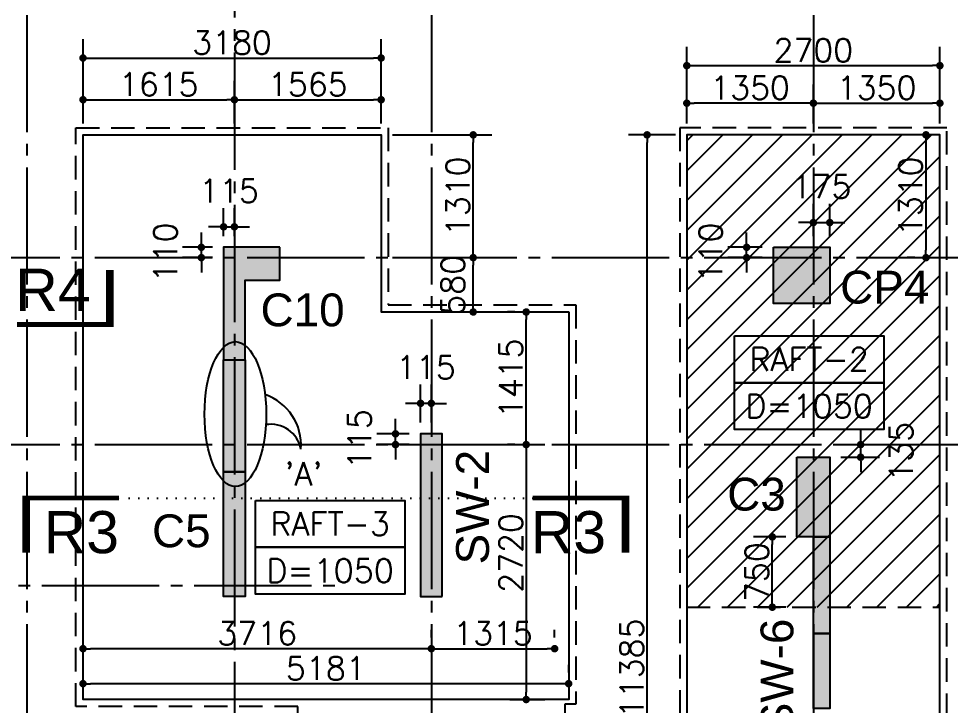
# Model space of a CAD drawing. Extents: x -200722 to 834823, y -494970 to 88783.
# Drawn here: x 308206 to 318145, y 33752 to 41080 of the extents above; entities that cross this region are included whole.
import ezdxf
from ezdxf.enums import TextEntityAlignment as Align

# ---------------------------------------------------------------- set-up
doc = ezdxf.new("R2010")
doc.units = 0
doc.header["$LTSCALE"] = 100
doc.header["$MEASUREMENT"] = 0
doc.header["$PDMODE"] = 34
for name, pattern in [('ACAD_ISO04W100', [30, 24, -3, 0, -3]), ('CL', [3.25, 2.5, -0.25, 0.25, -0.25]), ('DOT', [0.25, 0, -0.25]), ('HIDDEN', [0.375, 0.25, -0.125])]:
    doc.linetypes.add(name, pattern=pattern)
doc.layers.get('0').update_dxf_attribs({"linetype": 'CONTINUOUS'})
doc.layers.get('DEFPOINTS').update_dxf_attribs({"linetype": 'CONTINUOUS'})
for name, color, linetype in [('A-Grid', 5, 'ACAD_ISO04W100'), ('BEAM', 4, 'CONTINUOUS'), ('COL', 150, 'CONTINUOUS'), ('COL. SHED. STEEL.', 6, 'CONTINUOUS'), ('COL_H', 235, 'CONTINUOUS'), ('DIM', 3, 'CONTINUOUS'), ('F_EXEC', 3, 'HIDDEN'), ('F_FTG1', 11, 'CONTINUOUS'), ('TEXT', 2, 'CONTINUOUS')]:
    doc.layers.add(name, color=color, linetype=linetype)
doc.layers.add('HATCH', color=252, linetype='CONTINUOUS', lineweight=30)
doc.styles.add('AR', font='arial.ttf')
doc.styles.add('ROMANS', font='romans.shx')
doc.styles.get("Standard").update_dxf_attribs({"font": 'simplex.shx'})
doc.styles.add('TIMES-N', font='arial.ttf')
doc.dimstyles.new('STANDARD$0', dxfattribs={"dimtxt": 2.5, "dimasz": 2.5, "dimexe": 2, "dimexo": 0.7, "dimgap": 0.9, "dimtad": 1, "dimdec": 0, "dimdsep": 46, "dimtxsty": 'ROMANS', "dimcen": 0.09, "dimclrd": 4, "dimclre": 4, "dimclrt": 3, "dimadec": 0, "dimazin": 0, "dimtfac": 1, "dimtdec": 0, "dimtmove": 0, "dimatfit": 3, "dimfxl": 1, "dimtolj": 1, "dimtzin": 0, "dimarcsym": 0})

# ---------------------------------------------------------------- blocks, each defined once
blk = doc.blocks.new('DOT')
at = {"color": 0, "linetype": 'ByBlock'}
blk.add_line((-0.5, 0), (-1, 0), dxfattribs=at)
at = {"color": 0, "linetype": 'ByBlock', "const_width": 0.5}
blk.add_lwpolyline([(-0.25, 0, 1), (0.25, 0, 1)], format="xyb", close=True, dxfattribs=at)
blk = doc.blocks.new('*D644')
at = {"layer": 'BEAM', "color": 0, "lineweight": -2, "transparency": 16777216}
for p, q in [((312608.6, 34476.7), (312608.6, 34556.7)), ((313923.6, 34476.7), (313923.6, 34556.7)), ((312688.6, 34356.7), (313843.6, 34356.7))]:
    blk.add_line(p, q, dxfattribs=at)
at = {"layer": 'DEFPOINTS', "color": 0, "lineweight": -3, "transparency": 16777216}
for p in [(312608.6, 34356.7, 7446.6), (313923.6, 34356.7, 7446.6), (313923.6, 34356.7)]:
    blk.add_point(p, dxfattribs=at)
at = {"layer": 'BEAM', "color": 0, "lineweight": -2, "transparency": 16777216, "xscale": 80, "yscale": 80, "zscale": 80, "rotation": 180}
blk.add_blockref('DOT', (312608.6, 34356.7), dxfattribs=at)
at = {"layer": 'BEAM', "color": 0, "lineweight": -2, "transparency": 16777216, "xscale": 80, "yscale": 80, "zscale": 80}
blk.add_blockref('DOT', (313923.6, 34356.7), dxfattribs=at)
at = {"layer": 'BEAM', "color": 0, "transparency": 16777216, "insert": (313266.1, 34520.7), "char_height": 248, "attachment_point": 5}
blk.add_mtext('\\A1;1315', dxfattribs=at)
blk = doc.blocks.new('_DOT')
at = {"color": 0, "linetype": 'ByBlock'}
blk.add_line((-0.5, 0), (-1, 0), dxfattribs=at)
at = {"color": 0, "linetype": 'ByBlock', "const_width": 0.5}
blk.add_lwpolyline([(-0.25, 0, 1), (0.25, 0, 1)], format="xyb", close=True, dxfattribs=at)
blk = doc.blocks.new('*D645')
at = {"layer": 'BEAM', "color": 0, "lineweight": -2, "transparency": 16777216}
for p, q in [((308892.6, 34476.7), (308892.6, 34556.7)), ((312608.6, 34476.7), (312608.6, 34556.7)), ((312528.6, 34356.7), (308972.6, 34356.7))]:
    blk.add_line(p, q, dxfattribs=at)
at = {"layer": 'DEFPOINTS', "color": 0, "lineweight": -3, "transparency": 16777216}
for p in [(308892.6, 34356.7, 7446.6), (308892.6, 34356.7), (312608.6, 34356.7, 7446.6)]:
    blk.add_point(p, dxfattribs=at)
at = {"layer": 'BEAM', "color": 0, "lineweight": -2, "transparency": 16777216, "xscale": 80, "yscale": 80, "zscale": 80, "rotation": 180}
blk.add_blockref('DOT', (308892.6, 34356.7), dxfattribs=at)
at = {"layer": 'BEAM', "color": 0, "lineweight": -2, "transparency": 16777216, "xscale": 80, "yscale": 80, "zscale": 80}
blk.add_blockref('DOT', (312608.6, 34356.7), dxfattribs=at)
at = {"layer": 'BEAM', "color": 0, "transparency": 16777216, "insert": (310750.6, 34520.7), "char_height": 248, "attachment_point": 5}
blk.add_mtext('\\A1;3716', dxfattribs=at)
blk = doc.blocks.new('*D646')
at = {"layer": 'BEAM', "color": 0, "lineweight": -2, "transparency": 16777216}
for p, q in [((313447.2, 36534.4), (313820.3, 36534.4)), ((313620.3, 36454.4), (313620.3, 33894.4)), ((313447.2, 33814.4), (313820.3, 33814.4))]:
    blk.add_line(p, q, dxfattribs=at)
at = {"layer": 'DEFPOINTS', "color": 0, "lineweight": -3, "transparency": 16777216}
for p in [(313327.2, 36534.4, 7446.6), (313327.2, 33814.4, 7446.6), (313620.3, 33814.4)]:
    blk.add_point(p, dxfattribs=at)
at = {"layer": 'BEAM', "color": 0, "lineweight": -2, "transparency": 16777216, "xscale": 80, "yscale": 80, "zscale": 80}
for p, rotation in [((313620.3, 36534.4), 90), ((313620.3, 33814.4), 270)]:
    blk.add_blockref('DOT', p, dxfattribs=dict(at, rotation=rotation))
at = {"layer": 'BEAM', "color": 0, "transparency": 16777216, "insert": (313456.3, 35378.2), "char_height": 248, "attachment_point": 5, "rotation": 90}
blk.add_mtext('\\A1;2720', dxfattribs=at)
blk = doc.blocks.new('*D647')
at = {"layer": 'BEAM', "color": 0, "lineweight": -2, "transparency": 16777216}
for p, q in [((313500.3, 37949.4), (313420.3, 37949.4)), ((313620.3, 36614.4), (313620.3, 37869.4)), ((313500.3, 36534.4), (313420.3, 36534.4))]:
    blk.add_line(p, q, dxfattribs=at)
at = {"layer": 'DEFPOINTS', "color": 0, "lineweight": -3, "transparency": 16777216}
for p in [(313620.3, 37949.4, 7446.6), (313620.3, 37949.4), (313620.3, 36534.4, 7446.6)]:
    blk.add_point(p, dxfattribs=at)
at = {"layer": 'BEAM', "color": 0, "lineweight": -2, "transparency": 16777216, "xscale": 80, "yscale": 80, "zscale": 80}
for p, rotation in [((313620.3, 37949.4), 90), ((313620.3, 36534.4), 270)]:
    blk.add_blockref('DOT', p, dxfattribs=dict(at, rotation=rotation))
at = {"layer": 'BEAM', "color": 0, "transparency": 16777216, "insert": (313456.3, 37241.9), "char_height": 248, "attachment_point": 5, "rotation": 90}
blk.add_mtext('\\A1;1415', dxfattribs=at)
blk = doc.blocks.new('*D648')
at = {"layer": 'BEAM', "color": 0, "lineweight": -2, "transparency": 16777216}
for p, q in [((312728.6, 38529.4), (313255.1, 38529.4)), ((313055.1, 38029.4), (313055.1, 38449.4)), ((312728.6, 37949.4), (313255.1, 37949.4))]:
    blk.add_line(p, q, dxfattribs=at)
at = {"layer": 'DEFPOINTS', "color": 0, "lineweight": -3, "transparency": 16777216}
for p in [(312608.6, 38529.4, 7446.6), (313055.1, 38529.4), (312608.6, 37949.4, 7446.6)]:
    blk.add_point(p, dxfattribs=at)
at = {"layer": 'BEAM', "color": 0, "lineweight": -2, "transparency": 16777216, "xscale": 80, "yscale": 80, "zscale": 80}
for p, rotation in [((313055.1, 38529.4), 90), ((313055.1, 37949.4), 270)]:
    blk.add_blockref('DOT', p, dxfattribs=dict(at, rotation=rotation))
at = {"layer": 'BEAM', "color": 0, "transparency": 16777216, "insert": (312838.6, 38239.4), "char_height": 248, "attachment_point": 5, "rotation": 90}
blk.add_mtext('\\A1;580', dxfattribs=at)
blk = doc.blocks.new('*D649')
at = {"layer": 'BEAM', "color": 0, "lineweight": -2, "transparency": 16777216}
for p, q in [((312192.6, 39839.4), (313255.1, 39839.4)), ((313055.1, 38609.4), (313055.1, 39759.4)), ((312192.6, 38529.4), (313255.1, 38529.4))]:
    blk.add_line(p, q, dxfattribs=at)
at = {"layer": 'DEFPOINTS', "color": 0, "lineweight": -3, "transparency": 16777216}
for p in [(312072.6, 39839.4, 7446.6), (313055.1, 39839.4), (312072.6, 38529.4, 7446.6)]:
    blk.add_point(p, dxfattribs=at)
at = {"layer": 'BEAM', "color": 0, "lineweight": -2, "transparency": 16777216, "xscale": 80, "yscale": 80, "zscale": 80}
for p, rotation in [((313055.1, 39839.4), 90), ((313055.1, 38529.4), 270)]:
    blk.add_blockref('DOT', p, dxfattribs=dict(at, rotation=rotation))
at = {"layer": 'BEAM', "color": 0, "transparency": 16777216, "insert": (312891.1, 39184.4), "char_height": 248, "attachment_point": 5, "rotation": 90}
blk.add_mtext('\\A1;1310', dxfattribs=at)
blk = doc.blocks.new('*D650')
at = {"layer": 'BEAM', "color": 0, "lineweight": -2, "transparency": 16777216}
for p, q in [((308892.6, 34103.3), (308892.6, 34183.3)), ((314073.6, 34103.3), (314073.6, 34183.3)), ((313993.6, 33983.3), (308972.6, 33983.3))]:
    blk.add_line(p, q, dxfattribs=at)
at = {"layer": 'DEFPOINTS', "color": 0, "lineweight": -3, "transparency": 16777216}
for p in [(308892.6, 33983.3, 7446.6), (308892.6, 33983.3), (314073.6, 33983.3, 7446.6)]:
    blk.add_point(p, dxfattribs=at)
at = {"layer": 'BEAM', "color": 0, "lineweight": -2, "transparency": 16777216, "xscale": 80, "yscale": 80, "zscale": 80, "rotation": 180}
blk.add_blockref('DOT', (308892.6, 33983.3), dxfattribs=at)
at = {"layer": 'BEAM', "color": 0, "lineweight": -2, "transparency": 16777216, "xscale": 80, "yscale": 80, "zscale": 80}
blk.add_blockref('DOT', (314073.6, 33983.3), dxfattribs=at)
at = {"layer": 'BEAM', "color": 0, "transparency": 16777216, "insert": (311483.1, 34147.3), "char_height": 248, "attachment_point": 5}
blk.add_mtext('\\A1;5181', dxfattribs=at)
blk = doc.blocks.new('*D651')
at = {"layer": 'BEAM', "color": 0, "lineweight": -2, "transparency": 16777216}
for p, q in [((308892.6, 39959.4), (308892.6, 40414.3)), ((310507.6, 39959.4), (310507.6, 40414.3)), ((308972.6, 40214.3), (310427.6, 40214.3))]:
    blk.add_line(p, q, dxfattribs=at)
at = {"layer": 'DEFPOINTS', "color": 0, "lineweight": -3, "transparency": 16777216}
for p in [(310507.6, 40214.3), (308892.6, 39839.4, 7446.6), (310507.6, 39839.4, 7446.6)]:
    blk.add_point(p, dxfattribs=at)
at = {"layer": 'BEAM', "color": 0, "lineweight": -2, "transparency": 16777216, "xscale": 80, "yscale": 80, "zscale": 80, "rotation": 180}
blk.add_blockref('DOT', (308892.6, 40214.3), dxfattribs=at)
at = {"layer": 'BEAM', "color": 0, "lineweight": -2, "transparency": 16777216, "xscale": 80, "yscale": 80, "zscale": 80}
blk.add_blockref('DOT', (310507.6, 40214.3), dxfattribs=at)
at = {"layer": 'BEAM', "color": 0, "transparency": 16777216, "insert": (309700.1, 40378.3), "char_height": 248, "attachment_point": 5}
blk.add_mtext('\\A1;1615', dxfattribs=at)
blk = doc.blocks.new('*D652')
at = {"layer": 'BEAM', "color": 0, "lineweight": -2, "transparency": 16777216}
for p, q in [((310507.6, 39959.4), (310507.6, 40414.3)), ((312072.6, 39959.4), (312072.6, 40414.3)), ((310587.6, 40214.3), (311992.6, 40214.3))]:
    blk.add_line(p, q, dxfattribs=at)
at = {"layer": 'DEFPOINTS', "color": 0, "lineweight": -3, "transparency": 16777216}
for p in [(312072.6, 40214.3), (310507.6, 39839.4, 7446.6), (312072.6, 39839.4, 7446.6)]:
    blk.add_point(p, dxfattribs=at)
at = {"layer": 'BEAM', "color": 0, "lineweight": -2, "transparency": 16777216, "xscale": 80, "yscale": 80, "zscale": 80, "rotation": 180}
blk.add_blockref('DOT', (310507.6, 40214.3), dxfattribs=at)
at = {"layer": 'BEAM', "color": 0, "lineweight": -2, "transparency": 16777216, "xscale": 80, "yscale": 80, "zscale": 80}
blk.add_blockref('DOT', (312072.6, 40214.3), dxfattribs=at)
at = {"layer": 'BEAM', "color": 0, "transparency": 16777216, "insert": (311290.1, 40378.3), "char_height": 248, "attachment_point": 5}
blk.add_mtext('\\A1;1565', dxfattribs=at)
blk = doc.blocks.new('*D653')
at = {"layer": 'BEAM', "color": 0, "lineweight": -2, "transparency": 16777216}
for p, q in [((308892.6, 39959.4), (308892.6, 40859.5)), ((312072.6, 39959.4), (312072.6, 40859.5)), ((308972.6, 40659.5), (311992.6, 40659.5))]:
    blk.add_line(p, q, dxfattribs=at)
at = {"layer": 'DEFPOINTS', "color": 0, "lineweight": -3, "transparency": 16777216}
for p in [(312072.6, 40659.5), (308892.6, 39839.4, 7446.6), (312072.6, 39839.4, 7446.6)]:
    blk.add_point(p, dxfattribs=at)
at = {"layer": 'BEAM', "color": 0, "lineweight": -2, "transparency": 16777216, "xscale": 80, "yscale": 80, "zscale": 80, "rotation": 180}
blk.add_blockref('DOT', (308892.6, 40659.5), dxfattribs=at)
at = {"layer": 'BEAM', "color": 0, "lineweight": -2, "transparency": 16777216, "xscale": 80, "yscale": 80, "zscale": 80}
blk.add_blockref('DOT', (312072.6, 40659.5), dxfattribs=at)
at = {"layer": 'BEAM', "color": 0, "transparency": 16777216, "insert": (310482.6, 40823.5), "char_height": 248, "attachment_point": 5}
blk.add_mtext('\\A1;3180', dxfattribs=at)
blk = doc.blocks.new('*D654')
at = {"layer": 'BEAM', "color": 0, "lineweight": -2, "transparency": 16777216}
for p, q in [((312493.6, 36769.4), (312493.6, 37174.7)), ((312608.6, 36769.4), (312608.6, 37174.7)), ((312413.6, 36974.7), (312333.6, 36974.7)), ((312608.6, 36974.7), (312493.6, 36974.7)), ((312688.6, 36974.7), (312768.6, 36974.7))]:
    blk.add_line(p, q, dxfattribs=at)
at = {"layer": 'DEFPOINTS', "color": 0, "lineweight": -3, "transparency": 16777216}
for p in [(312493.6, 36974.7), (312493.6, 36649.4, 7446.6), (312608.6, 36649.4, 7446.6)]:
    blk.add_point(p, dxfattribs=at)
at = {"layer": 'BEAM', "color": 0, "lineweight": -2, "transparency": 16777216, "xscale": 80, "yscale": 80, "zscale": 80}
blk.add_blockref('DOT', (312493.6, 36974.7), dxfattribs=at)
at = {"layer": 'BEAM', "color": 0, "lineweight": -2, "transparency": 16777216, "xscale": 80, "yscale": 80, "zscale": 80, "rotation": 180}
blk.add_blockref('DOT', (312608.6, 36974.7), dxfattribs=at)
at = {"layer": 'BEAM', "color": 0, "transparency": 16777216, "insert": (312551.1, 37358.7), "char_height": 248, "attachment_point": 5}
blk.add_mtext('\\A1;115', dxfattribs=at)
blk = doc.blocks.new('*D655')
at = {"layer": 'BEAM', "color": 0, "lineweight": -2, "transparency": 16777216}
for p, q in [((312226.1, 36729.4), (312226.1, 36809.4)), ((312373.6, 36649.4), (312026.1, 36649.4)), ((312226.1, 36534.4), (312226.1, 36649.4)), ((312373.6, 36534.4), (312026.1, 36534.4)), ((312226.1, 36454.4), (312226.1, 36374.4))]:
    blk.add_line(p, q, dxfattribs=at)
at = {"layer": 'DEFPOINTS', "color": 0, "lineweight": -3, "transparency": 16777216}
for p in [(312226.1, 36649.4), (312493.6, 36649.4, 7446.6), (312493.6, 36534.4, 7446.6)]:
    blk.add_point(p, dxfattribs=at)
at = {"layer": 'BEAM', "color": 0, "lineweight": -2, "transparency": 16777216, "xscale": 80, "yscale": 80, "zscale": 80}
for p, rotation in [((312226.1, 36649.4), 270), ((312226.1, 36534.4), 90)]:
    blk.add_blockref('DOT', p, dxfattribs=dict(at, rotation=rotation))
at = {"layer": 'BEAM', "color": 0, "transparency": 16777216, "insert": (311842.1, 36591.9), "char_height": 248, "attachment_point": 5, "rotation": 90}
blk.add_mtext('\\A1;115', dxfattribs=at)
blk = doc.blocks.new('*D656')
at = {"layer": 'BEAM', "color": 0, "lineweight": -2, "transparency": 16777216}
for p, q in [((310155.1, 38719.4), (310155.1, 38799.4)), ((310272.6, 38639.4), (309955.1, 38639.4)), ((310155.1, 38529.4), (310155.1, 38639.4)), ((310272.6, 38529.4), (309955.1, 38529.4)), ((310155.1, 38449.4), (310155.1, 38369.4))]:
    blk.add_line(p, q, dxfattribs=at)
at = {"layer": 'DEFPOINTS', "color": 0, "lineweight": -3, "transparency": 16777216}
for p in [(310155.1, 38639.4), (310392.6, 38639.4, 7446.6), (310392.6, 38529.4, 7446.6)]:
    blk.add_point(p, dxfattribs=at)
at = {"layer": 'BEAM', "color": 0, "lineweight": -2, "transparency": 16777216, "xscale": 80, "yscale": 80, "zscale": 80}
for p, rotation in [((310155.1, 38639.4), 270), ((310155.1, 38529.4), 90)]:
    blk.add_blockref('DOT', p, dxfattribs=dict(at, rotation=rotation))
at = {"layer": 'BEAM', "color": 0, "transparency": 16777216, "insert": (309771.1, 38584.4), "char_height": 248, "attachment_point": 5, "rotation": 90}
blk.add_mtext('\\A1;110', dxfattribs=at)
blk = doc.blocks.new('*D657')
at = {"layer": 'BEAM', "color": 0, "lineweight": -2, "transparency": 16777216}
for p, q in [((310392.6, 38759.4), (310392.6, 39058.3)), ((310507.6, 38759.4), (310507.6, 39058.3)), ((310312.6, 38858.3), (310232.6, 38858.3)), ((310392.6, 38858.3), (310507.6, 38858.3)), ((310587.6, 38858.3), (310667.6, 38858.3))]:
    blk.add_line(p, q, dxfattribs=at)
at = {"layer": 'DEFPOINTS', "color": 0, "lineweight": -3, "transparency": 16777216}
for p in [(310507.6, 38858.3), (310392.6, 38639.4, 7446.6), (310507.6, 38639.4, 7446.6)]:
    blk.add_point(p, dxfattribs=at)
at = {"layer": 'BEAM', "color": 0, "lineweight": -2, "transparency": 16777216, "xscale": 80, "yscale": 80, "zscale": 80}
blk.add_blockref('DOT', (310392.6, 38858.3), dxfattribs=at)
at = {"layer": 'BEAM', "color": 0, "lineweight": -2, "transparency": 16777216, "xscale": 80, "yscale": 80, "zscale": 80, "rotation": 180}
blk.add_blockref('DOT', (310507.6, 38858.3), dxfattribs=at)
at = {"layer": 'BEAM', "color": 0, "transparency": 16777216, "insert": (310450.1, 39242.3), "char_height": 248, "attachment_point": 5}
blk.add_mtext('\\A1;115', dxfattribs=at)
blk = doc.blocks.new('*D856')
at = {"layer": 'BEAM', "color": 0, "lineweight": -2, "transparency": 16777216}
for p, q in [((315333.6, 39959.4), (315333.6, 40377.6)), ((316683.6, 39959.4), (316683.6, 40377.6)), ((316603.6, 40177.6), (315413.6, 40177.6))]:
    blk.add_line(p, q, dxfattribs=at)
at = {"layer": 'DEFPOINTS', "color": 0, "lineweight": -3, "transparency": 16777216}
for p in [(315333.6, 40177.6), (315333.6, 39839.4, 7446.6), (316683.6, 39839.4, 7446.6)]:
    blk.add_point(p, dxfattribs=at)
at = {"layer": 'BEAM', "color": 0, "lineweight": -2, "transparency": 16777216, "xscale": 80, "yscale": 80, "zscale": 80, "rotation": 180}
blk.add_blockref('DOT', (315333.6, 40177.6), dxfattribs=at)
at = {"layer": 'BEAM', "color": 0, "lineweight": -2, "transparency": 16777216, "xscale": 80, "yscale": 80, "zscale": 80}
blk.add_blockref('DOT', (316683.6, 40177.6), dxfattribs=at)
at = {"layer": 'BEAM', "color": 0, "transparency": 16777216, "insert": (316008.6, 40341.6), "char_height": 248, "attachment_point": 5}
blk.add_mtext('\\A1;1350', dxfattribs=at)
blk = doc.blocks.new('*D857')
at = {"layer": 'BEAM', "color": 0, "lineweight": -2, "transparency": 16777216}
for p, q in [((316683.6, 39959.4), (316683.6, 40377.6)), ((318033.6, 39959.4), (318033.6, 40377.6)), ((316763.6, 40177.6), (317953.6, 40177.6))]:
    blk.add_line(p, q, dxfattribs=at)
at = {"layer": 'DEFPOINTS', "color": 0, "lineweight": -3, "transparency": 16777216}
for p in [(318033.6, 40177.6), (316683.6, 39839.4, 7446.6), (318033.6, 39839.4, 7446.6)]:
    blk.add_point(p, dxfattribs=at)
at = {"layer": 'BEAM', "color": 0, "lineweight": -2, "transparency": 16777216, "xscale": 80, "yscale": 80, "zscale": 80, "rotation": 180}
blk.add_blockref('DOT', (316683.6, 40177.6), dxfattribs=at)
at = {"layer": 'BEAM', "color": 0, "lineweight": -2, "transparency": 16777216, "xscale": 80, "yscale": 80, "zscale": 80}
blk.add_blockref('DOT', (318033.6, 40177.6), dxfattribs=at)
at = {"layer": 'BEAM', "color": 0, "transparency": 16777216, "insert": (317358.6, 40341.6), "char_height": 248, "attachment_point": 5}
blk.add_mtext('\\A1;1350', dxfattribs=at)
blk = doc.blocks.new('*D858')
at = {"layer": 'BEAM', "color": 0, "lineweight": -2, "transparency": 16777216}
for p, q in [((315333.6, 39959.4), (315333.6, 40777.9)), ((318033.6, 39959.4), (318033.6, 40777.9)), ((315413.6, 40577.9), (317953.6, 40577.9))]:
    blk.add_line(p, q, dxfattribs=at)
at = {"layer": 'DEFPOINTS', "color": 0, "lineweight": -3, "transparency": 16777216}
for p in [(318033.6, 40577.9), (315333.6, 39839.4, 7446.6), (318033.6, 39839.4, 7446.6)]:
    blk.add_point(p, dxfattribs=at)
at = {"layer": 'BEAM', "color": 0, "lineweight": -2, "transparency": 16777216, "xscale": 80, "yscale": 80, "zscale": 80, "rotation": 180}
blk.add_blockref('DOT', (315333.6, 40577.9), dxfattribs=at)
at = {"layer": 'BEAM', "color": 0, "lineweight": -2, "transparency": 16777216, "xscale": 80, "yscale": 80, "zscale": 80}
blk.add_blockref('DOT', (318033.6, 40577.9), dxfattribs=at)
at = {"layer": 'BEAM', "color": 0, "transparency": 16777216, "insert": (316683.6, 40741.9), "char_height": 248, "attachment_point": 5}
blk.add_mtext('\\A1;2700', dxfattribs=at)
blk = doc.blocks.new('*D860')
at = {"layer": 'BEAM', "color": 0, "lineweight": -2, "transparency": 16777216}
for p, q in [((315213.6, 39839.4), (314710, 39839.4)), ((314910, 28534.4), (314910, 39759.4)), ((315213.6, 28454.4), (314710, 28454.4))]:
    blk.add_line(p, q, dxfattribs=at)
at = {"layer": 'DEFPOINTS', "color": 0, "lineweight": -3, "transparency": 16777216}
for p in [(314910, 39839.4), (315333.6, 39839.4, 7446.6), (315333.6, 28454.4, 7446.6)]:
    blk.add_point(p, dxfattribs=at)
at = {"layer": 'BEAM', "color": 0, "lineweight": -2, "transparency": 16777216, "xscale": 80, "yscale": 80, "zscale": 80}
for p, rotation in [((314910, 39839.4), 90), ((314910, 28454.4), 270)]:
    blk.add_blockref('DOT', p, dxfattribs=dict(at, rotation=rotation))
at = {"layer": 'BEAM', "color": 0, "transparency": 16777216, "insert": (314746, 34146.9), "char_height": 248, "attachment_point": 5, "rotation": 90}
blk.add_mtext('\\A1;11385', dxfattribs=at)
blk = doc.blocks.new('*D882')
at = {"layer": 'BEAM', "color": 0, "lineweight": -2, "transparency": 16777216}
for p, q in [((316683.6, 38759.4), (316683.6, 39103.4)), ((316858.6, 38759.4), (316858.6, 39103.4)), ((316603.6, 38903.4), (316523.6, 38903.4)), ((316683.6, 38903.4), (316858.6, 38903.4)), ((316938.6, 38903.4), (317018.6, 38903.4))]:
    blk.add_line(p, q, dxfattribs=at)
at = {"layer": 'DEFPOINTS', "color": 0, "lineweight": -3, "transparency": 16777216}
for p in [(316858.6, 38903.4), (316683.6, 38639.4, 7446.6), (316858.6, 38639.4, 7446.6)]:
    blk.add_point(p, dxfattribs=at)
at = {"layer": 'BEAM', "color": 0, "lineweight": -2, "transparency": 16777216, "xscale": 80, "yscale": 80, "zscale": 80}
blk.add_blockref('DOT', (316683.6, 38903.4), dxfattribs=at)
at = {"layer": 'BEAM', "color": 0, "lineweight": -2, "transparency": 16777216, "xscale": 80, "yscale": 80, "zscale": 80, "rotation": 180}
blk.add_blockref('DOT', (316858.6, 38903.4), dxfattribs=at)
at = {"layer": 'BEAM', "color": 0, "transparency": 16777216, "insert": (316771.1, 39287.4), "char_height": 248, "attachment_point": 5}
blk.add_mtext('\\A1;175', dxfattribs=at)
blk = doc.blocks.new('*D883')
at = {"layer": 'BEAM', "color": 0, "lineweight": -2, "transparency": 16777216}
for p, q in [((315971.8, 38719.4), (315971.8, 38799.4)), ((316138.6, 38639.4), (315771.8, 38639.4)), ((315971.8, 38529.4), (315971.8, 38639.4)), ((316138.6, 38529.4), (315771.8, 38529.4)), ((315971.8, 38449.4), (315971.8, 38369.4))]:
    blk.add_line(p, q, dxfattribs=at)
at = {"layer": 'DEFPOINTS', "color": 0, "lineweight": -3, "transparency": 16777216}
for p in [(315971.8, 38639.4), (316258.6, 38639.4, 7446.6), (316258.6, 38529.4, 7446.6)]:
    blk.add_point(p, dxfattribs=at)
at = {"layer": 'BEAM', "color": 0, "lineweight": -2, "transparency": 16777216, "xscale": 80, "yscale": 80, "zscale": 80}
for p, rotation in [((315971.8, 38639.4), 270), ((315971.8, 38529.4), 90)]:
    blk.add_blockref('DOT', p, dxfattribs=dict(at, rotation=rotation))
at = {"layer": 'BEAM', "color": 0, "transparency": 16777216, "insert": (315587.8, 38584.4), "char_height": 248, "attachment_point": 5, "rotation": 90}
blk.add_mtext('\\A1;110', dxfattribs=at)
blk = doc.blocks.new('*D884')
at = {"layer": 'BEAM', "color": 0, "lineweight": -2, "transparency": 16777216}
for p, q in [((317188.5, 36614.4), (317188.5, 36694.4)), ((316978.6, 36534.4), (317388.5, 36534.4)), ((317188.5, 36399.4), (317188.5, 36534.4)), ((316978.6, 36399.4), (317388.5, 36399.4)), ((317188.5, 36319.4), (317188.5, 36239.4))]:
    blk.add_line(p, q, dxfattribs=at)
at = {"layer": 'DEFPOINTS', "color": 0, "lineweight": -3, "transparency": 16777216}
for p in [(316858.6, 36534.4, 7446.6), (317188.5, 36534.4), (316858.6, 36399.4, 7446.6)]:
    blk.add_point(p, dxfattribs=at)
at = {"layer": 'BEAM', "color": 0, "lineweight": -2, "transparency": 16777216, "xscale": 80, "yscale": 80, "zscale": 80}
for p, rotation in [((317188.5, 36534.4), 270), ((317188.5, 36399.4), 90)]:
    blk.add_blockref('DOT', p, dxfattribs=dict(at, rotation=rotation))
at = {"layer": 'BEAM', "color": 0, "transparency": 16777216, "insert": (317619.8, 36456.8), "char_height": 248, "attachment_point": 5, "rotation": 90}
blk.add_mtext('\\A1;135', dxfattribs=at)
blk = doc.blocks.new('*D1130')
at = {"layer": 'BEAM', "color": 0, "lineweight": -2, "transparency": 16777216}
for p, q in [((317765.2, 39839.4), (317685.2, 39839.4)), ((317885.2, 39759.4), (317885.2, 38609.4)), ((317765.2, 38529.4), (317685.2, 38529.4))]:
    blk.add_line(p, q, dxfattribs=at)
at = {"layer": 'DEFPOINTS', "color": 0, "lineweight": -3, "transparency": 16777216}
for p in [(317885.2, 39839.4, 7446.6), (317885.2, 38529.4, 7446.6), (317885.2, 38529.4)]:
    blk.add_point(p, dxfattribs=at)
at = {"layer": 'BEAM', "color": 0, "lineweight": -2, "transparency": 16777216, "xscale": 80, "yscale": 80, "zscale": 80}
for p, rotation in [((317885.2, 39839.4), 90), ((317885.2, 38529.4), 270)]:
    blk.add_blockref('DOT', p, dxfattribs=dict(at, rotation=rotation))
at = {"layer": 'BEAM', "color": 0, "transparency": 16777216, "insert": (317721.2, 39184.4), "char_height": 248, "attachment_point": 5, "rotation": 90}
blk.add_mtext('\\A1;1310', dxfattribs=at)
blk = doc.blocks.new('*D1129')
at = {"layer": 'BEAM', "color": 0, "lineweight": -2, "transparency": 16777216}
for p, q in [((316388.6, 35549.4), (316045.9, 35549.4)), ((316245.9, 34879.4), (316245.9, 35469.4)), ((316388.6, 34799.4), (316045.9, 34799.4))]:
    blk.add_line(p, q, dxfattribs=at)
at = {"layer": 'DEFPOINTS', "color": 0, "lineweight": -3, "transparency": 16777216}
for p in [(316245.9, 35549.4), (316508.6, 35549.4, 7446.6), (316508.6, 34799.4, 7446.6)]:
    blk.add_point(p, dxfattribs=at)
at = {"layer": 'BEAM', "color": 0, "lineweight": -2, "transparency": 16777216, "xscale": 80, "yscale": 80, "zscale": 80}
for p, rotation in [((316245.9, 35549.4), 90), ((316245.9, 34799.4), 270)]:
    blk.add_blockref('DOT', p, dxfattribs=dict(at, rotation=rotation))
at = {"layer": 'BEAM', "color": 0, "transparency": 16777216, "insert": (316081.9, 35174.4), "char_height": 248, "attachment_point": 5, "rotation": 90}
blk.add_mtext('\\A1;750', dxfattribs=at)

msp = doc.modelspace()

# ---------------------------------------------------------------- hatches: boundary and pattern name
at = {"layer": 'COL_H', "ltscale": 0.4, "true_color": 0x000000}
for points in [[(310992.6, 38639.4), (310392.6, 38639.4), (310392.6, 37439.4), (310622.6, 37439.4), (310622.6, 38289.4), (310992.6, 38289.4)], [(310622.6, 36244.4), (310392.6, 36244.4), (310392.6, 37439.4), (310622.6, 37439.4)], [(312723.6, 34914.4), (312723.6, 36649.4), (312493.6, 36649.4), (312493.6, 34914.4)], [(316508.6, 36399.4), (316858.6, 36399.4), (316858.6, 35549.4), (316508.6, 35549.4)], [(310622.6, 36244.4), (310622.6, 34914.4), (310392.6, 34914.4), (310392.6, 36244.4)], [(316858.6, 34518.4), (316683.6, 34518.4), (316683.6, 35549.4), (316858.6, 35549.4)], [(316683.6, 33718.4), (316683.6, 34518.4), (316858.6, 34518.4), (316858.6, 33718.4)]]:
    msp.add_hatch(color=18, dxfattribs=at).paths.add_polyline_path(points)
at = {"layer": 'HATCH', "lineweight": -3, "ltscale": 0.4, "true_color": 0x000000}
h = msp.add_hatch(dxfattribs=at)
h.set_pattern_fill('ANSI31', color=18, scale=1800, style=0)
h.paths.add_polyline_path([(315333.6, 39839.4), (318033.6, 39839.4), (318033.6, 34799.4), (315333.6, 34799.4)])
at = {"layer": 'HATCH', "ltscale": 0.4, "true_color": 0x000000}
msp.add_hatch(color=18, dxfattribs=at).paths.add_polyline_path([(316258.6, 38639.4), (316858.6, 38639.4), (316858.6, 38039.4), (316258.6, 38039.4)])

# ---------------------------------------------------------------- linework, layer by layer
at = {"color": 1, "linetype": 'DOT', "ltscale": 4}
msp.add_line((313690.7, 35964.6, 7446.6), (309275.5, 35964.6, 7446.6), dxfattribs=at)
at = {"layer": 'A-Grid', "color": 8, "linetype": 'CL', "ltscale": 5}
for p, q in [((310507.6, 61841.9, 7446.6), (310507.6, 33081.6, 7446.6)), ((224519.6, 38529.4, 7446.6), (327010.7, 38529.4, 7446.6)), ((224519.6, 36534.4, 7446.6), (327010.7, 36534.4, 7446.6)), ((290579.3, 35029.4, 7446.6), (311624.8, 35029.4, 7446.6))]:
    msp.add_line(p, q, dxfattribs=at)
at = {"layer": 'A-Grid', "color": 8, "linetype": 'CL', "ltscale": 5, "elevation": 7446.6}
for points in [[(308292.6, 62242.9), (308292.6, 13726.9)], [(312608.6, 62242.9), (312608.6, 13726.9)], [(316683.6, 62242.9), (316683.6, 13726.9)]]:
    msp.add_lwpolyline(points, dxfattribs=at)
at = {"layer": 'COL', "color": 18, "ltscale": 500, "true_color": 0x000000, "elevation": 7446.6}
msp.add_lwpolyline([(316258.6, 38639.4), (316858.6, 38639.4), (316858.6, 38039.4), (316258.6, 38039.4), (316258.6, 38639.4)], dxfattribs=at)
at = {"layer": 'COL. SHED. STEEL.', "color": 18, "ltscale": 500, "true_color": 0x000000, "elevation": 7446.6}
for points in [[(310992.6, 38639.4), (310392.6, 38639.4), (310392.6, 37439.4), (310622.6, 37439.4), (310622.6, 38289.4), (310622.6, 38289.4), (310992.6, 38289.4), (310992.6, 38639.4)], [(312723.6, 34914.4), (312723.6, 36649.4), (312493.6, 36649.4), (312493.6, 34914.4), (312723.6, 34914.4)], [(316508.6, 36399.4), (316858.6, 36399.4), (316858.6, 35549.4), (316508.6, 35549.4), (316508.6, 36399.4)], [(310622.6, 36244.4), (310622.6, 34914.4), (310392.6, 34914.4), (310392.6, 36244.4), (310622.6, 36244.4)], [(316683.6, 33718.4), (316683.6, 34518.4), (316858.6, 34518.4), (316858.6, 33718.4), (316858.6, 33718.4), (316683.6, 33718.4)]]:
    msp.add_lwpolyline(points, dxfattribs=at)
for points in [[(310622.6, 36244.4), (310392.6, 36244.4), (310392.6, 37439.4), (310622.6, 37439.4)], [(316858.6, 34518.4), (316683.6, 34518.4), (316683.6, 35549.4), (316858.6, 35549.4)]]:
    msp.add_lwpolyline(points, close=True, dxfattribs=at)
at = {"layer": 'DIM', "color": 1}
msp.add_lwpolyline([(309178.9, 38399.1, 80, 80, 0), (309178.9, 37816, 50, 50, 0), (308189.7, 37816, 50, 50, 0)], format="xyseb", dxfattribs=at)
at = {"layer": 'DIM', "color": 1, "elevation": 7446.6}
for points in [[(308286.4, 35381.5, 80, 80, 0), (308286.4, 35964.6, 50, 50, 0), (309275.5, 35964.6, 50, 50, 0)], [(314679.9, 35381.5, 80, 80, 0), (314679.9, 35964.6, 50, 50, 0), (313690.7, 35964.6, 50, 50, 0)]]:
    msp.add_lwpolyline(points, format="xyseb", dxfattribs=at)
at = {"layer": 'DIM', "color": 18, "lineweight": -3, "ltscale": 0.4, "true_color": 0x000000}
for centre, radius, start, end in [((310648.5, 36528.6), 570.4, 355.79979, 70.93387), ((310895, 36422.3), 328.9, 11.31443, 98.9928)]:
    msp.add_arc(centre, radius, start, end, dxfattribs=at)
msp.add_ellipse((310517.9, 36859.4), major_axis=(0, 773.6), ratio=0.425473, dxfattribs=at)
at = {"layer": 'F_EXEC', "color": 18, "ltscale": 10, "true_color": 0x000000, "elevation": 7446.6}
msp.add_lwpolyline([(314148.6, 33764.4), (314033.6, 33764.4), (314033.6, 27924.4), (311183.6, 27924.4), (311183.6, 33739.4), (308817.6, 33739.4), (308817.6, 39914.4), (312147.6, 39914.4), (312147.6, 38024.4), (314148.6, 38024.4), (314148.6, 33764.4)], dxfattribs=at)
msp.add_lwpolyline([(315258.6, 28379.4), (318108.6, 28379.4), (318108.6, 39914.4), (315258.6, 39914.4)], close=True, dxfattribs=at)
at = {"layer": 'F_FTG1', "color": 18, "linetype": 'HIDDEN', "ltscale": 10, "true_color": 0x000000}
msp.add_line((315333.6, 34799.4, 7446.6), (318033.6, 34799.4, 7446.6), dxfattribs=at)
at = {"layer": 'F_FTG1', "color": 18, "ltscale": 0.4, "true_color": 0x000000, "elevation": 7446.6}
for points in [[(314073.6, 37949.4), (314073.6, 33814.4), (308892.6, 33814.4), (308892.6, 39839.4), (312072.6, 39839.4), (312072.6, 37949.4), (314073.6, 37949.4)], [(315333.6, 28454.4), (318033.6, 28454.4), (318033.6, 39839.4), (315333.6, 39839.4)]]:
    msp.add_lwpolyline(points, close=True, dxfattribs=at)
at = {"layer": 'TEXT', "color": 18, "true_color": 0x000000}
for points in [[(315841.4, 37694.8), (317435.2, 37694.8), (317435.2, 37194.9), (315841.4, 37194.9)], [(315841.4, 37194.9), (317435.2, 37194.9), (317435.2, 36695), (315841.4, 36695)], [(310731.5, 35939.3), (312325.4, 35939.3), (312325.4, 35439.5), (310731.5, 35439.5)], [(310731.5, 35439.5), (312325.4, 35439.5), (312325.4, 34939.6), (310731.5, 34939.6)]]:
    msp.add_lwpolyline(points, close=True, dxfattribs=at)

# ---------------------------------------------------------------- texts
at = {"layer": 'TEXT', "color": 18, "true_color": 0x000000, "style": 'TIMES-N'}
for s, p in [('R4', (308169.9, 38186.6)), ('R3', (308472.7, 35600.2, 7446.6)), ('R3', (313669.1, 35600.2, 7446.6))]:
    msp.add_text(s, height=450, dxfattribs=at).set_placement(p, align=Align.MIDDLE_LEFT)
at = {"layer": 'TEXT', "color": 18, "true_color": 0x000000, "style": 'AR'}
for s, p in [('CP4', (316969.5, 38039.9)), ('C10', (310786.4, 37796.8, 3998.7)), ('C3', (315764.8, 35830.6, 3998.7)), ('C5', (309628.6, 35439.3, 3998.7))]:
    msp.add_text(s, height=350, dxfattribs=at).set_placement(p)
at = {"layer": 'TEXT', "color": 18, "true_color": 0x000000}
for s, p in [('RAFT-2', (316638.3, 37444.8)), ('D=1050', (316638.3, 36945)), ('RAFT-3', (311528.5, 35689.4)), ('D=1050', (311528.5, 35189.5))]:
    msp.add_text(s, height=250, dxfattribs=at).set_placement(p, align=Align.MIDDLE)
at = {"layer": 'TEXT', "color": 18, "true_color": 0x000000, "style": 'AR'}
for s, p in [('SW-2', (313222.5, 35256, 3998.7)), ('SW-6', (316470.5, 33454.8, 3998.7))]:
    msp.add_text(s, height=350, rotation=90, dxfattribs=at).set_placement(p)
at = {"layer": 'TEXT', "color": 18, "true_color": 0x000000}
msp.add_text("'A'", height=250, dxfattribs=at).set_placement((311040.3, 36097.4))

# ---------------------------------------------------------------- dimensions: what is measured, and where the dimension line sits
at = {"layer": 'BEAM', "color": 18, "true_color": 0x000000}
for base, p1, p2, picture, middle in [((312072.6, 40659.5), (308892.6, 39839.4, 7446.6), (312072.6, 39839.4, 7446.6), '*D653', (310482.6, 40823.5)), ((318033.6, 40577.9), (315333.6, 39839.4, 7446.6), (318033.6, 39839.4, 7446.6), '*D858', (316683.6, 40741.9)), ((310507.6, 40214.3), (308892.6, 39839.4, 7446.6), (310507.6, 39839.4, 7446.6), '*D651', (309700.1, 40378.3)), ((312072.6, 40214.3), (310507.6, 39839.4, 7446.6), (312072.6, 39839.4, 7446.6), '*D652', (311290.1, 40378.3)), ((315333.6, 40177.6), (316683.6, 39839.4, 7446.6), (315333.6, 39839.4, 7446.6), '*D856', (316008.6, 40341.6)), ((318033.6, 40177.6), (316683.6, 39839.4, 7446.6), (318033.6, 39839.4, 7446.6), '*D857', (317358.6, 40341.6)), ((310507.6, 38858.3), (310392.6, 38639.4, 7446.6), (310507.6, 38639.4, 7446.6), '*D657', (310450.1, 39242.3)), ((316858.6, 38903.4), (316683.6, 38639.4, 7446.6), (316858.6, 38639.4, 7446.6), '*D882', (316771.1, 39287.4)), ((312493.6, 36974.7), (312608.6, 36649.4, 7446.6), (312493.6, 36649.4, 7446.6), '*D654', (312551.1, 37358.7))]:
    dim = msp.add_linear_dim(base=base, p1=p1, p2=p2, dimstyle='STANDARD$0', override={"dimscale": 8, "dimtxt": 31, "dimasz": 10, "dimexe": 25, "dimexo": 15, "dimgap": 5, "dimzin": 3, "dimtxsty": 'Standard', "dimblk": 'DOT', "dimcen": 3, "dimdle": 1, "dimclrd": 0, "dimclre": 0, "dimclrt": 0, "dimtmove": 2, "dimldrblk": 'DOT', "dimtzin": 3}, dxfattribs=at)
    dim.commit()
    dim.dimension.update_dxf_attribs({"geometry": picture, "text_midpoint": middle})
for base, p1, p2, angle, picture, middle in [((313055.1, 39839.4), (312072.6, 38529.4, 7446.6), (312072.6, 39839.4, 7446.6), 90, '*D649', (312891.1, 39184.4)), ((314910, 39839.4), (315333.6, 28454.4, 7446.6), (315333.6, 39839.4, 7446.6), 90, '*D860', (314746, 34146.9)), ((317885.2, 38529.4), (317885.2, 39839.4, 7446.6), (317885.2, 38529.4, 7446.6), 90, '*D1130', (317721.2, 39184.4)), ((310155.1, 38639.4), (310392.6, 38529.4, 7446.6), (310392.6, 38639.4, 7446.6), 90, '*D656', (309771.1, 38584.4)), ((315971.8, 38639.4), (316258.6, 38529.4, 7446.6), (316258.6, 38639.4, 7446.6), 90, '*D883', (315587.8, 38584.4)), ((313620.3, 37949.4), (313620.3, 36534.4, 7446.6), (313620.3, 37949.4, 7446.6), 90, '*D647', (313456.3, 37241.9)), ((312226.1, 36649.4), (312493.6, 36534.4, 7446.6), (312493.6, 36649.4, 7446.6), 90, '*D655', (311842.1, 36591.9)), ((316245.9, 35549.4), (316508.6, 34799.4, 7446.6), (316508.6, 35549.4, 7446.6), 90, '*D1129', (316081.9, 35174.4)), ((308892.6, 34356.7), (312608.6, 34356.7, 7446.6), (308892.6, 34356.7, 7446.6), 180, '*D645', (310750.6, 34520.7)), ((313923.6, 34356.7), (312608.6, 34356.7, 7446.6), (313923.6, 34356.7, 7446.6), 180, '*D644', (313266.1, 34520.7)), ((308892.6, 33983.3), (314073.6, 33983.3, 7446.6), (308892.6, 33983.3, 7446.6), 180, '*D650', (311483.1, 34147.3))]:
    dim = msp.add_linear_dim(base=base, p1=p1, p2=p2, angle=angle, dimstyle='STANDARD$0', override={"dimscale": 8, "dimtxt": 31, "dimasz": 10, "dimexe": 25, "dimexo": 15, "dimgap": 5, "dimzin": 3, "dimtxsty": 'Standard', "dimblk": 'DOT', "dimcen": 3, "dimdle": 1, "dimclrd": 0, "dimclre": 0, "dimclrt": 0, "dimtmove": 2, "dimldrblk": 'DOT', "dimtzin": 3}, dxfattribs=at)
    dim.commit()
    dim.dimension.update_dxf_attribs({"geometry": picture, "text_midpoint": middle})
for base, p1, p2, picture, middle in [((313055.1, 38529.4), (312608.6, 37949.4, 7446.6), (312608.6, 38529.4, 7446.6), '*D648', (312838.6, 38239.4)), ((317188.5, 36534.4), (316858.6, 36399.4, 7446.6), (316858.6, 36534.4, 7446.6), '*D884', (317619.8, 36456.8)), ((313620.3, 33814.4), (313327.2, 36534.4, 7446.6), (313327.2, 33814.4, 7446.6), '*D646', (313456.3, 35378.2))]:
    dim = msp.add_linear_dim(base=base, p1=p1, p2=p2, angle=90, dimstyle='STANDARD$0', override={"dimscale": 8, "dimtxt": 31, "dimasz": 10, "dimexe": 25, "dimexo": 15, "dimgap": 5, "dimzin": 3, "dimtxsty": 'Standard', "dimblk": 'DOT', "dimcen": 3, "dimdle": 1, "dimclrd": 0, "dimclre": 0, "dimclrt": 0, "dimtmove": 2, "dimldrblk": 'DOT', "dimtzin": 3}, dxfattribs=at)
    dim.commit()
    dim.dimension.update_dxf_attribs({"geometry": picture, "text_midpoint": middle, "dimtype": 160})

doc.saveas('drawing.dxf')
